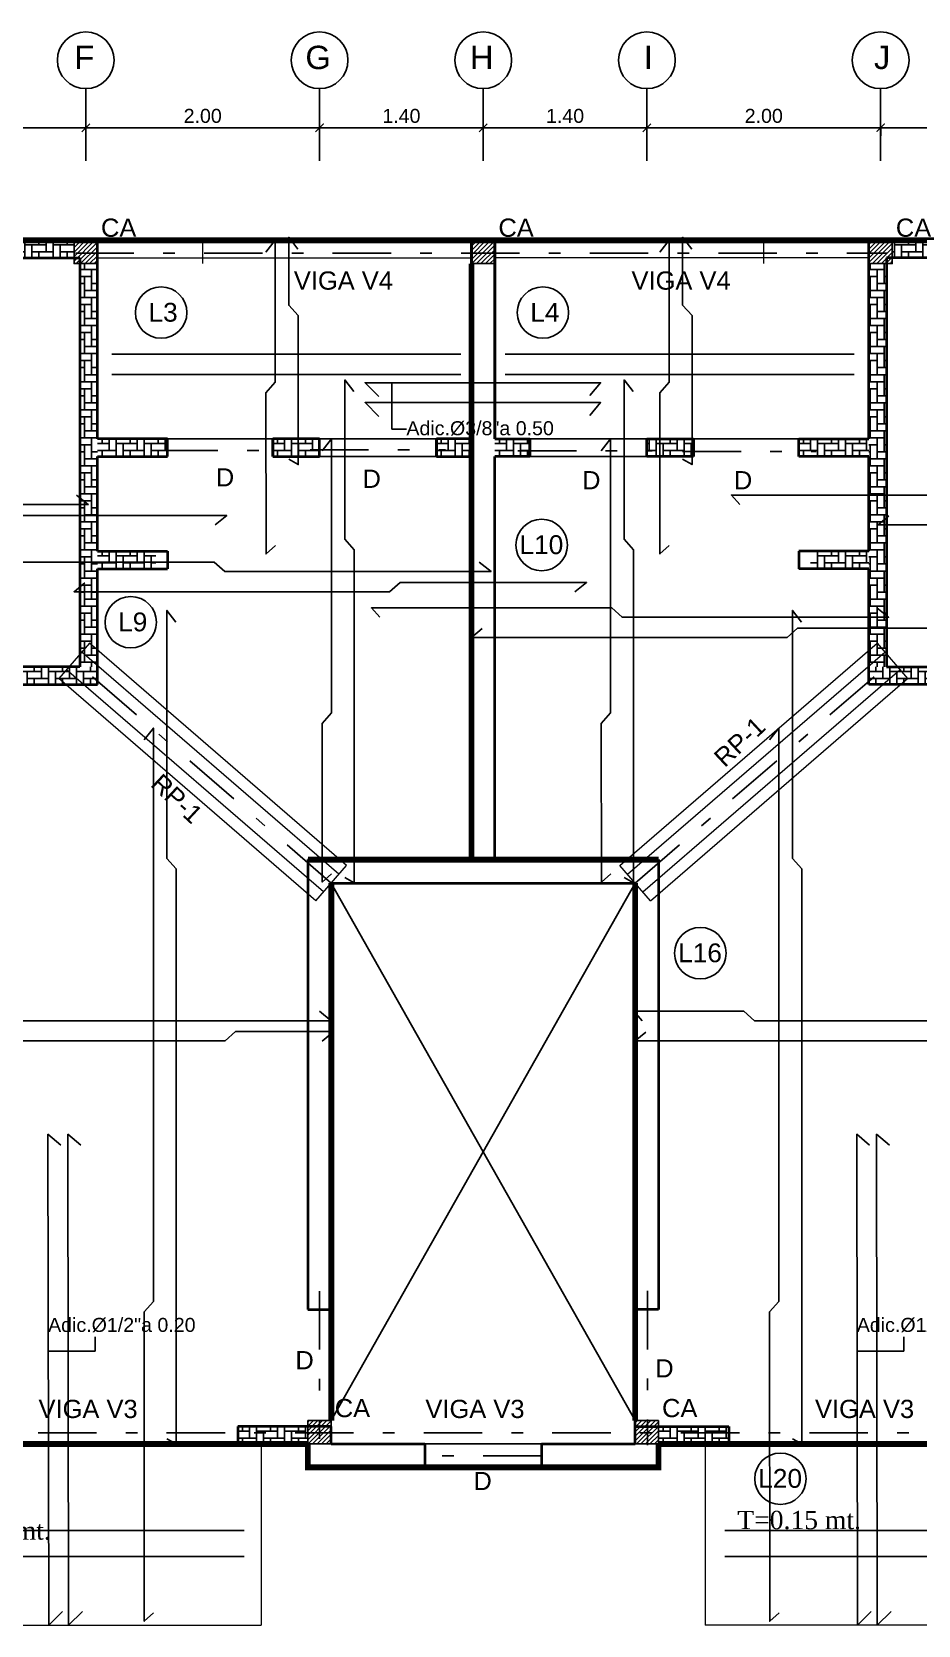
# Model space of a CAD drawing. Header units: feet. Extents: x 317 to 512, y -141 to 162.
# Drawn here: x 400.01 to 407.59, y -33.4 to -19.77 of the extents above; entities that cross this region are included whole.
import ezdxf
from ezdxf.enums import TextEntityAlignment as Align

# ---------------------------------------------------------------- set-up
doc = ezdxf.new("R2010")
doc.units = ezdxf.units.FT
doc.header["$MEASUREMENT"] = 0
doc.linetypes.add('DASHDOT', pattern=[1, 0.5, -0.25, 0, -0.25])
for name, color, linetype in [('00-LOSA', 51, 'Continuous'), ('ACERO', 4, 'Continuous'), ('AGUASNEGRAS', 4, 'Continuous'), ('columna', 9, 'Continuous'), ('DIM', 10, 'Continuous'), ('MUROS', 7, 'Continuous'), ('MUROSS', 4, 'Continuous'), ('PERT-VENT', 8, 'Continuous'), ('PISO', 8, 'Continuous'), ('relleno', 8, 'Continuous'), ('TEXTO', 2, 'Continuous'), ('TEXTOS', 3, 'Continuous'), ('TEXXT', 2, 'Continuous'), ('VENTANA', 8, 'Continuous'), ('VIGAS', 4, 'DASHDOT')]:
    doc.layers.add(name, color=color, linetype=linetype)
for name, color, linetype, lineweight in [('00-muro20', 1, 'Continuous', 5), ('MB', 8, 'Continuous', 20), ('P-SANR-FIXT', 2, 'Continuous', 9)]:
    doc.layers.add(name, color=color, linetype=linetype, lineweight=lineweight)
doc.styles.add('DAMIAN', font='arial.ttf', dxfattribs={"height": 0.12})
doc.styles.add('RS80', font='arial.ttf', dxfattribs={"height": 0.1})
doc.styles.get("Standard").update_dxf_attribs({"font": 'arial.ttf'})
doc.styles.add('TNR', font='times.ttf')
doc.dimstyles.new('KEILY', dxfattribs={"dimtxt": 0.12, "dimasz": 0.07, "dimexe": 0.07, "dimexo": 0.25, "dimgap": 0.04, "dimtad": 1, "dimzin": 1, "dimdsep": 46, "dimtxsty": 'Standard', "dimblk": 'ARCHTICK', "dimcen": 2.5, "dimclrd": 256, "dimclre": 256, "dimclrt": 7, "dimazin": 0, "dimtfac": 1, "dimtix": 1, "dimtmove": 2, "dimatfit": 1, "dimfxl": 0.35, "dimfxlon": 1, "dimtolj": 1, "dimtzin": 1, "dimarcsym": 0})
pattern_1 = [(90, (-11.71059, -53.33188), (-0.06, 0.06), [0.18, -0.06]), (180, (-11.71059, -53.27188), (-0.06, 0.06), [0.18, -0.06])]
pattern_2 = [(90, (-10.21059, -55.03188), (-0.06, 0.06), [0.18, -0.06]), (180, (-10.21059, -54.97188), (-0.06, 0.06), [0.18, -0.06])]
pattern_3 = [(90, (-8.71059, -55.03188), (-0.06, 0.06), [0.18, -0.06]), (180, (-8.71059, -54.97188), (-0.06, 0.06), [0.18, -0.06])]
pattern_4 = [(90, (-12.71059, -56.98188), (-0.06, 0.06), [0.18, -0.06]), (180, (-12.71059, -56.92188), (-0.06, 0.06), [0.18, -0.06])]
pattern_5 = [(90, (-10.21059, -55.99265), (-0.06, 0.06), [0.18, -0.06]), (180, (-10.21059, -55.93265), (-0.06, 0.06), [0.18, -0.06])]
pattern_6 = [(90, (-9.01059, -63.48188), (-0.06, 0.06), [0.18, -0.06]), (180, (-9.01059, -63.42188), (-0.06, 0.06), [0.18, -0.06])]
pattern_7 = [(180, (432.19907, -434.18275), (-0.06, -0.06), [0.18, -0.06]), (270, (432.13907, -434.18275), (-0.06, -0.06), [0.18, -0.06])]

# ---------------------------------------------------------------- blocks, each defined once
blk = doc.blocks.new('A$C012446DC')
at = {"layer": 'PISO'}
h = blk.add_hatch(dxfattribs=at)
h.set_pattern_fill('ANSI31', color=256, scale=0.008571, angle=180)
h.set_pattern_definition([(225, (206536.064322, 1154820.960068), (0.0192434059784, -0.0192434059784), [])])
h.paths.add_polyline_path([(0, 0), (0.2, 0), (0.2, 0.2), (0, 0.2)])
at = {"layer": 'columna'}
blk.add_lwpolyline([(0.2, 0.2), (0, 0.2), (0, 0), (0.2, 0)], close=True, dxfattribs=at)
blk = doc.blocks.new('_ArchTick')
at = {"color": 0, "linetype": 'ByBlock', "const_width": 0.15}
blk.add_lwpolyline([(-0.5, -0.5), (0.5, 0.5)], dxfattribs=at)
blk = doc.blocks.new('*D276')
at = {"layer": 'DEFPOINTS', "color": 0, "transparency": 16777216}
for p in [(398.97, -20.564), (400.47, -20.564), (400.47, -20.59)]:
    blk.add_point(p, dxfattribs=at)
at = {"layer": 'DIM', "lineweight": -2, "transparency": 16777216}
for p, q in [((398.97, -20.59), (398.97, -20.66)), ((398.97, -20.59), (400.47, -20.59)), ((400.47, -20.59), (400.47, -20.66))]:
    blk.add_line(p, q, dxfattribs=at)
at = {"layer": 'DIM', "lineweight": -2, "transparency": 16777216, "xscale": 0.07, "yscale": 0.07, "zscale": 0.07, "rotation": 180}
blk.add_blockref('_ArchTick', (398.97, -20.59), dxfattribs=at)
at = {"layer": 'DIM', "lineweight": -2, "transparency": 16777216, "xscale": 0.07, "yscale": 0.07, "zscale": 0.07}
blk.add_blockref('_ArchTick', (400.47, -20.59), dxfattribs=at)
at = {"layer": 'DIM', "color": 7, "transparency": 16777216, "insert": (399.72, -20.489), "char_height": 0.12, "attachment_point": 5}
blk.add_mtext('\\A1;1.50', dxfattribs=at)
blk = doc.blocks.new('*D277')
at = {"layer": 'DEFPOINTS', "color": 0, "transparency": 16777216}
for p in [(400.47, -20.564), (402.47, -20.59), (402.47, -20.59)]:
    blk.add_point(p, dxfattribs=at)
at = {"layer": 'DIM', "lineweight": -2, "transparency": 16777216}
for p, q in [((402.47, -20.59), (402.47, -20.52)), ((400.47, -20.59), (400.47, -20.66)), ((400.47, -20.59), (402.47, -20.59))]:
    blk.add_line(p, q, dxfattribs=at)
at = {"layer": 'DIM', "lineweight": -2, "transparency": 16777216, "xscale": 0.07, "yscale": 0.07, "zscale": 0.07, "rotation": 180}
blk.add_blockref('_ArchTick', (400.47, -20.59), dxfattribs=at)
at = {"layer": 'DIM', "lineweight": -2, "transparency": 16777216, "xscale": 0.07, "yscale": 0.07, "zscale": 0.07}
blk.add_blockref('_ArchTick', (402.47, -20.59), dxfattribs=at)
at = {"layer": 'DIM', "color": 7, "transparency": 16777216, "insert": (401.47, -20.489), "char_height": 0.12, "attachment_point": 5}
blk.add_mtext('\\A1;2.00', dxfattribs=at)
blk = doc.blocks.new('*D278')
at = {"layer": 'DEFPOINTS', "color": 0, "transparency": 16777216}
for p in [(402.47, -20.59), (403.87, -20.59), (403.87, -20.59)]:
    blk.add_point(p, dxfattribs=at)
at = {"layer": 'DIM', "lineweight": -2, "transparency": 16777216}
for p, q in [((402.47, -20.59), (402.47, -20.52)), ((403.87, -20.59), (403.87, -20.52)), ((402.47, -20.59), (403.87, -20.59))]:
    blk.add_line(p, q, dxfattribs=at)
at = {"layer": 'DIM', "lineweight": -2, "transparency": 16777216, "xscale": 0.07, "yscale": 0.07, "zscale": 0.07, "rotation": 180}
blk.add_blockref('_ArchTick', (402.47, -20.59), dxfattribs=at)
at = {"layer": 'DIM', "lineweight": -2, "transparency": 16777216, "xscale": 0.07, "yscale": 0.07, "zscale": 0.07}
blk.add_blockref('_ArchTick', (403.87, -20.59), dxfattribs=at)
at = {"layer": 'DIM', "color": 7, "transparency": 16777216, "insert": (403.17, -20.489), "char_height": 0.12, "attachment_point": 5}
blk.add_mtext('\\A1;1.40', dxfattribs=at)
blk = doc.blocks.new('*D279')
at = {"layer": 'DEFPOINTS', "color": 0, "transparency": 16777216}
for p in [(403.87, -20.59), (405.27, -20.59), (405.27, -20.59)]:
    blk.add_point(p, dxfattribs=at)
at = {"layer": 'DIM', "lineweight": -2, "transparency": 16777216}
for p, q in [((403.87, -20.59), (403.87, -20.52)), ((405.27, -20.59), (405.27, -20.52)), ((403.87, -20.59), (405.27, -20.59))]:
    blk.add_line(p, q, dxfattribs=at)
at = {"layer": 'DIM', "lineweight": -2, "transparency": 16777216, "xscale": 0.07, "yscale": 0.07, "zscale": 0.07, "rotation": 180}
blk.add_blockref('_ArchTick', (403.87, -20.59), dxfattribs=at)
at = {"layer": 'DIM', "lineweight": -2, "transparency": 16777216, "xscale": 0.07, "yscale": 0.07, "zscale": 0.07}
blk.add_blockref('_ArchTick', (405.27, -20.59), dxfattribs=at)
at = {"layer": 'DIM', "color": 7, "transparency": 16777216, "insert": (404.57, -20.489), "char_height": 0.12, "attachment_point": 5}
blk.add_mtext('\\A1;1.40', dxfattribs=at)
blk = doc.blocks.new('*D280')
at = {"layer": 'DEFPOINTS', "color": 0, "transparency": 16777216}
for p in [(407.27, -20.564), (405.27, -20.59), (407.27, -20.59)]:
    blk.add_point(p, dxfattribs=at)
at = {"layer": 'DIM', "lineweight": -2, "transparency": 16777216}
for p, q in [((405.27, -20.59), (405.27, -20.52)), ((405.27, -20.59), (407.27, -20.59)), ((407.27, -20.59), (407.27, -20.66))]:
    blk.add_line(p, q, dxfattribs=at)
at = {"layer": 'DIM', "lineweight": -2, "transparency": 16777216, "xscale": 0.07, "yscale": 0.07, "zscale": 0.07, "rotation": 180}
blk.add_blockref('_ArchTick', (405.27, -20.59), dxfattribs=at)
at = {"layer": 'DIM', "lineweight": -2, "transparency": 16777216, "xscale": 0.07, "yscale": 0.07, "zscale": 0.07}
blk.add_blockref('_ArchTick', (407.27, -20.59), dxfattribs=at)
at = {"layer": 'DIM', "color": 7, "transparency": 16777216, "insert": (406.27, -20.489), "char_height": 0.12, "attachment_point": 5}
blk.add_mtext('\\A1;2.00', dxfattribs=at)
blk = doc.blocks.new('*D281')
at = {"layer": 'DEFPOINTS', "color": 0, "transparency": 16777216}
for p in [(407.27, -20.564), (408.77, -20.59), (408.77, -20.59)]:
    blk.add_point(p, dxfattribs=at)
at = {"layer": 'DIM', "lineweight": -2, "transparency": 16777216}
for p, q in [((408.77, -20.59), (408.77, -20.52)), ((407.27, -20.59), (407.27, -20.66)), ((407.27, -20.59), (408.77, -20.59))]:
    blk.add_line(p, q, dxfattribs=at)
at = {"layer": 'DIM', "lineweight": -2, "transparency": 16777216, "xscale": 0.07, "yscale": 0.07, "zscale": 0.07, "rotation": 180}
blk.add_blockref('_ArchTick', (407.27, -20.59), dxfattribs=at)
at = {"layer": 'DIM', "lineweight": -2, "transparency": 16777216, "xscale": 0.07, "yscale": 0.07, "zscale": 0.07}
blk.add_blockref('_ArchTick', (408.77, -20.59), dxfattribs=at)
at = {"layer": 'DIM', "color": 7, "transparency": 16777216, "insert": (408.02, -20.489), "char_height": 0.12, "attachment_point": 5}
blk.add_mtext('\\A1;1.50', dxfattribs=at)

msp = doc.modelspace()

# ---------------------------------------------------------------- hatches: boundary and pattern name
at = {"layer": 'relleno'}
h = msp.add_hatch(dxfattribs=at)
h.set_pattern_fill('AR-HBONE', color=256, scale=0.015, angle=45, style=0)
h.set_pattern_definition(pattern_1)
h.paths.add_polyline_path([(400.36968, -21.55249), (399.06968, -21.55249), (399.06968, -21.70249), (400.36968, -21.70249)])
h = msp.add_hatch(dxfattribs=at)
h.set_pattern_fill('AR-HBONE', color=256, scale=0.015, angle=45, style=0)
h.set_pattern_definition(pattern_1)
h.paths.add_polyline_path([(407.36968, -21.55249), (408.66968, -21.55249), (408.66968, -21.70249), (407.36968, -21.70249)])
h = msp.add_hatch(dxfattribs=at)
h.set_pattern_fill('AR-HBONE', color=256, scale=0.015, angle=135, style=0)
h.set_pattern_definition(pattern_7)
h.paths.add_polyline_path([(400.41968, -21.75182), (400.41968, -25.20213), (400.56968, -25.20213), (400.56968, -21.75182)])
h = msp.add_hatch(dxfattribs=at)
h.set_pattern_fill('AR-HBONE', color=256, scale=0.015, angle=135, style=0)
h.set_pattern_definition(pattern_7)
h.paths.add_polyline_path([(407.31968, -21.75182), (407.31968, -25.20213), (407.16968, -25.20213), (407.16968, -21.75182)])
h = msp.add_hatch(dxfattribs=at)
h.set_pattern_fill('AR-HBONE', color=256, scale=0.015, angle=45, style=0)
h.set_pattern_definition(pattern_2)
h.paths.add_polyline_path([(401.16968, -23.25249), (400.56968, -23.25249), (400.56968, -23.40249), (401.16968, -23.40249)])
h = msp.add_hatch(dxfattribs=at)
h.set_pattern_fill('AR-HBONE', color=256, scale=0.015, angle=45, style=0)
h.set_pattern_definition(pattern_3)
h.paths.add_polyline_path([(402.46968, -23.25249), (402.06968, -23.25249), (402.06968, -23.40249), (402.46968, -23.40249)])
h = msp.add_hatch(dxfattribs=at)
h.set_pattern_fill('AR-HBONE', color=256, scale=0.015, angle=45, style=0)
h.set_pattern_definition([(90, (-7.31059, -55.03188), (-0.06, 0.06), [0.18, -0.06]), (180, (-7.31059, -54.97188), (-0.06, 0.06), [0.18, -0.06])])
h.paths.add_polyline_path([(403.7693, -23.25249), (403.46968, -23.25249), (403.46968, -23.40249), (403.7693, -23.40249)])
h = msp.add_hatch(dxfattribs=at)
h.set_pattern_fill('AR-HBONE', color=256, scale=0.015, angle=45, style=0)
h.set_pattern_definition([(90, (-6.81059, -55.03188), (-0.06, 0.06), [0.18, -0.06]), (180, (-6.81059, -54.97188), (-0.06, 0.06), [0.18, -0.06])])
h.paths.add_polyline_path([(404.2693, -23.25249), (403.96968, -23.25249), (403.96968, -23.40249), (404.2693, -23.40249)])
h = msp.add_hatch(dxfattribs=at)
h.set_pattern_fill('AR-HBONE', color=256, scale=0.015, angle=45, style=0)
h.set_pattern_definition(pattern_3)
h.paths.add_polyline_path([(405.26968, -23.25249), (405.66968, -23.25249), (405.66968, -23.40249), (405.26968, -23.40249)])
h = msp.add_hatch(dxfattribs=at)
h.set_pattern_fill('AR-HBONE', color=256, scale=0.015, angle=45, style=0)
h.set_pattern_definition(pattern_2)
h.paths.add_polyline_path([(406.56968, -23.25249), (407.16968, -23.25249), (407.16968, -23.40249), (406.56968, -23.40249)])
h = msp.add_hatch(dxfattribs=at)
h.set_pattern_fill('AR-HBONE', color=256, scale=0.015, angle=45, style=0)
h.set_pattern_definition(pattern_5)
h.paths.add_polyline_path([(401.06916, -24.21326), (400.56968, -24.21326), (400.56968, -24.36326), (401.06916, -24.36326)])
h = msp.add_hatch(dxfattribs=at)
h.set_pattern_fill('AR-HBONE', color=256, scale=0.015, angle=45, style=0)
h.set_pattern_definition(pattern_5)
h.paths.add_polyline_path([(406.67019, -24.21326), (407.16968, -24.21326), (407.16968, -24.36326), (406.67019, -24.36326)])
h = msp.add_hatch(dxfattribs=at)
h.set_pattern_fill('AR-HBONE', color=256, scale=0.015, angle=45, style=0)
h.set_pattern_definition(pattern_4)
h.paths.add_polyline_path([(400.56968, -25.20249), (398.06968, -25.20249), (398.06968, -25.35249), (400.56968, -25.35249)])
h = msp.add_hatch(dxfattribs=at)
h.set_pattern_fill('AR-HBONE', color=256, scale=0.015, angle=45, style=0)
h.set_pattern_definition(pattern_4)
h.paths.add_polyline_path([(407.16968, -25.20249), (409.66968, -25.20249), (409.66968, -25.35249), (407.16968, -25.35249)])
h = msp.add_hatch(dxfattribs=at)
h.set_pattern_fill('AR-HBONE', color=256, scale=0.015, angle=45, style=0)
h.set_pattern_definition(pattern_6)
h.paths.add_polyline_path([(402.36968, -31.70249), (401.76968, -31.70249), (401.76968, -31.85249), (402.36968, -31.85249)])
h = msp.add_hatch(dxfattribs=at)
h.set_pattern_fill('AR-HBONE', color=256, scale=0.015, angle=45, style=0)
h.set_pattern_definition(pattern_6)
h.paths.add_polyline_path([(405.36968, -31.70249), (405.96968, -31.70249), (405.96968, -31.85249), (405.36968, -31.85249)])

# ---------------------------------------------------------------- linework, layer by layer
at = {"layer": '00-LOSA', "const_width": 0.05}
for points in [[(405.36968, -31.85249), (408.66968, -31.85249), (408.66968, -32.05249), (410.66968, -32.05249), (410.66968, -31.85249), (414.76968, -31.85249), (414.76968, -21.55249), (392.96968, -21.55249), (392.96968, -31.85249), (397.06968, -31.85249), (397.06968, -32.05249), (398.86968, -32.05249), (399.06968, -32.05249), (399.06968, -31.85249), (399.26968, -31.85249), (402.36968, -31.85249)], [(402.36968, -31.85249), (402.36968, -32.05249), (405.36968, -32.05249), (405.36968, -31.85249)]]:
    msp.add_lwpolyline(points, dxfattribs=at)
at = {"layer": '00-muro20', "const_width": 0.05}
for points in [[(403.76968, -21.75249), (403.76968, -26.85249)], [(402.36968, -26.85249), (405.36968, -26.85249)], [(402.56968, -27.05249), (402.56968, -31.65249)], [(405.16968, -27.05249), (405.16968, -31.65249)], [(402.36968, -32.05249), (405.36968, -32.05249)]]:
    msp.add_lwpolyline(points, dxfattribs=at)
at = {"layer": 'ACERO'}
for p, q in [((400.69197, -22.52584), (403.67758, -22.52584)), ((404.05806, -22.52584), (407.04366, -22.52584)), ((400.69197, -22.70158), (403.67758, -22.70158)), ((404.05806, -22.70158), (407.04366, -22.70158)), ((398.96928, -32.5928), (401.82528, -32.5928)), ((405.93605, -32.5928), (408.79205, -32.5928)), ((398.96928, -32.81631), (401.82528, -32.81631)), ((405.93605, -32.81631), (408.79205, -32.81631))]:
    msp.add_line(p, q, dxfattribs=at)
for points in [[(402.28378, -21.62744), (402.20634, -21.52659), (402.20634, -22.10813), (402.28666, -22.19731), (402.28666, -23.47143), (402.20564, -23.42608)], [(405.65317, -21.62744), (405.57573, -21.52659), (405.57573, -22.10813), (405.65604, -22.19731), (405.65604, -23.47143), (405.57503, -23.42608)], [(402.01046, -21.65333), (402.09094, -21.55249), (402.09094, -22.7677), (402.01063, -22.85688), (402.01217, -24.23695), (402.09248, -24.16561)], [(405.37985, -21.65333), (405.46033, -21.55249), (405.46033, -22.7677), (405.38002, -22.85688), (405.38155, -24.23695), (405.46187, -24.16561)], [(402.76425, -22.84778), (402.68681, -22.74693), (402.68681, -24.11141), (402.76712, -24.20059), (402.76712, -27.04983), (402.6861, -27.00448)], [(405.15238, -22.84778), (405.07494, -22.74693), (405.07494, -24.11141), (405.15526, -24.20059), (405.15526, -27.04983), (405.07424, -27.00448)], [(402.97623, -22.8905), (402.85891, -22.77137), (404.87426, -22.77137), (404.78247, -22.88122)], [(402.97623, -23.06057), (402.85891, -22.94144), (404.87426, -22.94144), (404.78247, -23.0513)], [(402.49092, -23.35333), (402.57141, -23.25249), (402.57141, -25.5975), (402.49109, -25.68668), (402.49263, -27.04476), (402.57294, -26.97341)], [(404.87906, -23.35333), (404.95954, -23.25249), (404.95954, -25.5975), (404.87923, -25.68668), (404.88077, -27.04476), (404.96108, -26.97341)], [(400.38963, -23.73351), (400.49048, -23.81399), (398.00091, -23.81399), (397.91173, -23.73368), (395.7138, -23.73368), (395.78514, -23.81399)], [(410.66883, -23.73351), (410.76968, -23.81399), (408.28011, -23.81399), (408.19093, -23.73368), (405.993, -23.73368), (406.06434, -23.81399)], [(401.57557, -23.98769), (401.67632, -23.90709), (399.6106, -23.90709), (399.52151, -23.98751), (396.96968, -23.98751), (397.06079, -23.91061)], [(411.85477, -23.98769), (411.95553, -23.90709), (409.8898, -23.90709), (409.80071, -23.98751), (407.24888, -23.98751), (407.33999, -23.91061)], [(403.83627, -24.30601), (403.93711, -24.38649), (401.65818, -24.38649), (401.569, -24.30618), (399.51268, -24.30618), (399.58402, -24.38649)], [(404.65316, -24.56019), (404.75391, -24.47959), (403.1584, -24.47959), (403.06931, -24.56001), (400.36968, -24.56001), (400.46079, -24.48311)], [(401.24112, -24.82086), (401.16368, -24.72002), (401.16368, -26.84201), (401.244, -26.93119), (401.244, -31.85249), (401.16298, -31.80714)], [(407.23627, -24.69838), (407.33711, -24.77886), (405.05818, -24.77886), (404.969, -24.69854), (402.91268, -24.69854), (402.98402, -24.77886)], [(406.59277, -24.82086), (406.51533, -24.72002), (406.51533, -26.84201), (406.59564, -26.93119), (406.59564, -31.85249), (406.51462, -31.80714)], [(408.05316, -24.95255), (408.15391, -24.87196), (406.5584, -24.87196), (406.46931, -24.95237), (403.76968, -24.95237), (403.86079, -24.87547)], [(400.9678, -25.82724), (401.04828, -25.72639), (401.04828, -30.63309), (400.96797, -30.72227), (400.96951, -33.36874), (401.04982, -33.29739)], [(406.31944, -25.82724), (406.39993, -25.72639), (406.39993, -30.63309), (406.31961, -30.72227), (406.32115, -33.36874), (406.40146, -33.29739)], [(402.46883, -28.15017), (402.56968, -28.23066), (399.87377, -28.23066), (399.78459, -28.15034), (398.26517, -28.15034), (398.33651, -28.23065)], [(408.78497, -28.15017), (408.88581, -28.23066), (406.1899, -28.23066), (406.10072, -28.15034), (405.15803, -28.15034), (405.22937, -28.23065)], [(402.4909, -28.40435), (402.59165, -28.32375), (401.74993, -28.32375), (401.66084, -28.40417), (398.85355, -28.40417), (398.94466, -28.32727)], [(409.31596, -28.40435), (409.41671, -28.32375), (407.97972, -28.32375), (407.89063, -28.40417), (405.16968, -28.40417), (405.26079, -28.32727)], [(400.27169, -33.28516), (400.15256, -33.40249), (400.14626, -29.20249), (400.25611, -29.29428)], [(400.44176, -33.28516), (400.32263, -33.40249), (400.31633, -29.20249), (400.42619, -29.29428)], [(407.1901, -33.28516), (407.07097, -33.40249), (407.06467, -29.20249), (407.17453, -29.29428)], [(407.36018, -33.28516), (407.24105, -33.40249), (407.23475, -29.20249), (407.3446, -29.29428)]]:
    msp.add_lwpolyline(points, dxfattribs=at)
at = {"layer": 'AGUASNEGRAS', "extrusion": (2.36783e-12, 8.94772e-16, -1)}
msp.add_line((405.96968, -31.70249), (405.96968, -31.85249), dxfattribs=at)
at = {"layer": 'MB', "extrusion": (-2.36783e-12, 8.94772e-16, -1)}
for p, q in [((403.76968, -21.55249), (400.56968, -21.55249)), ((401.46968, -21.75249), (401.46968, -21.55249)), ((403.76968, -21.55249), (401.46968, -21.55249)), ((400.56968, -21.70249), (403.76968, -21.70249))]:
    msp.add_line(p, q, dxfattribs=at)
at = {"layer": 'MB', "extrusion": (-2.36659e-12, 8.94772e-16, -1)}
msp.add_line((403.96968, -21.55249), (406.26968, -21.55249), dxfattribs=at)
at = {"layer": 'MB', "extrusion": (2.36783e-12, 8.94772e-16, -1)}
for p, q in [((403.96968, -21.55249), (407.16968, -21.55249)), ((407.16968, -21.70249), (403.96968, -21.70249))]:
    msp.add_line(p, q, dxfattribs=at)
at = {"layer": 'MB'}
msp.add_line((406.26968, -21.75249), (406.26968, -21.55249), dxfattribs=at)
at = {"layer": 'MUROS', "lineweight": 35, "extrusion": (-2.36783e-12, 8.94772e-16, -1)}
for p, q in [((400.56968, -21.55249), (399.06968, -21.55249)), ((400.56968, -23.25249), (400.56968, -21.55249)), ((403.76968, -21.55249), (403.76968, -23.25249)), ((403.76968, -23.25249), (403.76968, -21.55249)), ((403.96968, -23.25249), (403.96968, -21.55249)), ((399.06968, -21.70249), (400.41968, -21.70249)), ((400.41968, -21.70249), (400.41968, -25.20249)), ((401.16968, -23.25249), (400.56968, -23.25249)), ((401.16968, -23.40249), (401.16968, -23.25249)), ((402.06968, -23.40249), (402.06968, -23.25249)), ((402.46968, -23.25249), (402.06968, -23.25249)), ((402.06968, -23.25249), (402.06968, -23.40249)), ((402.46968, -23.40249), (402.46968, -23.25249)), ((402.46968, -23.40249), (402.46968, -23.25249)), ((403.76968, -23.25249), (403.46968, -23.25249)), ((403.46968, -23.25249), (403.46968, -23.40249)), ((403.46968, -23.40249), (403.46968, -23.25249)), ((403.46968, -23.40249), (403.46968, -23.25249)), ((400.56968, -24.21326), (400.56968, -23.40249)), ((400.56968, -23.40249), (401.16968, -23.40249)), ((402.06968, -23.40249), (402.46968, -23.40249)), ((403.46968, -23.40249), (403.76968, -23.40249)), ((403.76968, -26.85249), (403.76968, -23.40249)), ((403.96968, -26.85249), (403.96968, -23.40249)), ((400.56968, -24.21326), (401.16968, -24.21326)), ((400.56968, -25.35249), (400.56968, -24.36326)), ((400.56968, -24.36326), (401.16968, -24.36326)), ((400.41968, -25.20249), (398.06968, -25.20249)), ((398.06968, -25.35249), (400.56968, -25.35249)), ((402.36968, -26.85249), (402.36968, -30.70249)), ((402.36968, -26.85249), (403.76968, -26.85249)), ((403.96968, -26.85249), (405.36968, -26.85249)), ((405.36968, -26.85249), (405.36968, -30.70249)), ((402.56968, -30.70249), (402.56968, -27.05249)), ((402.56968, -27.05249), (405.16968, -27.05249)), ((405.16968, -30.70249), (405.16968, -27.05249)), ((402.36968, -30.70249), (402.56968, -30.70249)), ((401.76968, -31.70249), (401.76968, -31.85249)), ((401.76968, -31.70249), (401.76968, -31.85249)), ((402.56968, -31.70249), (401.76968, -31.70249)), ((402.56968, -31.85249), (402.56968, -31.70249)), ((405.16968, -31.85249), (405.16968, -31.65249)), ((401.76968, -31.85249), (402.36968, -31.85249)), ((402.36968, -32.05249), (402.36968, -31.85249)), ((403.36968, -31.85249), (403.36968, -32.05249)), ((404.36968, -31.85249), (404.36968, -32.05249)), ((405.36968, -32.05249), (405.36968, -31.85249))]:
    msp.add_line(p, q, dxfattribs=at)
at = {"layer": 'MUROS', "lineweight": 35}
for p, q in [((403.76968, -21.55249), (403.96968, -21.55249)), ((401.16968, -24.21326), (401.16968, -24.36326)), ((406.56968, -24.21326), (406.56968, -24.36326)), ((405.36968, -30.70249), (405.16968, -30.70249)), ((402.56968, -31.85249), (403.36968, -31.85249)), ((404.36968, -31.85249), (405.16968, -31.85249)), ((402.36968, -32.05249), (403.36968, -32.05249)), ((405.36968, -32.05249), (404.36968, -32.05249))]:
    msp.add_line(p, q, dxfattribs=at)
at = {"layer": 'MUROS', "lineweight": 35, "extrusion": (2.36783e-12, 8.94772e-16, -1)}
for p, q in [((403.96968, -21.55249), (403.96968, -23.25249)), ((403.96968, -23.25249), (403.96968, -21.55249)), ((407.16968, -21.55249), (408.66968, -21.55249)), ((407.16968, -23.25249), (407.16968, -21.55249)), ((408.66968, -21.70249), (407.31968, -21.70249)), ((407.31968, -21.70249), (407.31968, -25.20249)), ((403.96968, -23.25249), (404.26968, -23.25249)), ((404.26968, -23.25249), (404.26968, -23.40249)), ((404.26968, -23.40249), (404.26968, -23.25249)), ((404.26968, -23.40249), (404.26968, -23.25249)), ((405.26968, -23.25249), (405.66968, -23.25249)), ((405.26968, -23.40249), (405.26968, -23.25249)), ((405.26968, -23.40249), (405.26968, -23.25249)), ((405.66968, -23.40249), (405.66968, -23.25249)), ((405.66968, -23.25249), (405.66968, -23.40249)), ((406.56968, -23.40249), (406.56968, -23.25249)), ((406.56968, -23.25249), (407.16968, -23.25249)), ((404.26968, -23.40249), (403.96968, -23.40249)), ((405.66968, -23.40249), (405.26968, -23.40249)), ((407.16968, -23.40249), (406.56968, -23.40249)), ((407.16968, -24.21326), (407.16968, -23.40249)), ((407.16968, -24.21326), (406.56968, -24.21326)), ((407.16968, -24.36326), (406.56968, -24.36326)), ((407.16968, -25.35249), (407.16968, -24.36326)), ((407.31968, -25.20249), (409.66968, -25.20249)), ((409.66968, -25.35249), (407.16968, -25.35249)), ((405.16968, -31.70249), (405.96968, -31.70249)), ((405.96968, -31.70249), (405.96968, -31.85249)), ((405.96968, -31.85249), (405.36968, -31.85249))]:
    msp.add_line(p, q, dxfattribs=at)
at = {"layer": 'MUROSS', "extrusion": (-2.36783e-12, 8.94772e-16, -1)}
msp.add_line((403.96968, -21.7496), (403.96968, -21.55249), dxfattribs=at)
at = {"layer": 'P-SANR-FIXT'}
for p, q in [((400.5004, -25.00112), (400.23895, -25.30385)), ((402.63504, -26.9768), (400.43504, -25.0768)), ((402.7004, -26.90112), (400.5004, -25.00112)), ((405.03895, -26.90112), (407.23895, -25.00112)), ((405.10431, -26.9768), (407.30431, -25.0768)), ((407.23895, -25.00112), (407.5004, -25.30385)), ((402.43895, -27.20385), (400.23895, -25.30385)), ((402.50431, -27.12817), (400.30431, -25.22817)), ((405.23504, -27.12817), (407.43504, -25.22817)), ((405.3004, -27.20385), (407.5004, -25.30385)), ((402.43895, -27.20385), (402.7004, -26.90112)), ((405.3004, -27.20385), (405.03895, -26.90112)), ((401.96968, -31.85249), (401.96968, -33.40249)), ((401.96968, -31.85249), (401.96968, -33.40249)), ((405.76968, -31.85249), (405.76968, -33.40249)), ((405.76968, -31.85249), (405.76968, -33.40249)), ((398.86968, -33.40249), (401.96968, -33.40249)), ((398.86968, -33.40249), (401.96968, -33.40249)), ((408.86968, -33.40249), (405.76968, -33.40249)), ((408.86968, -33.40249), (405.76968, -33.40249))]:
    msp.add_line(p, q, dxfattribs=at)
at = {"layer": 'PERT-VENT', "extrusion": (-2.36783e-12, 8.94772e-16, -1)}
for p, q in [((403.46968, -23.25249), (402.46968, -23.25249)), ((402.46968, -23.40249), (403.46968, -23.40249)), ((404.36968, -31.85249), (403.36968, -31.85249)), ((403.36968, -32.05249), (404.36968, -32.05249))]:
    msp.add_line(p, q, dxfattribs=at)
at = {"layer": 'PERT-VENT', "extrusion": (2.36783e-12, 8.94772e-16, -1)}
for p, q in [((404.26968, -23.25249), (405.26968, -23.25249)), ((405.26968, -23.40249), (404.26968, -23.40249))]:
    msp.add_line(p, q, dxfattribs=at)
at = {"layer": 'PISO'}
for p, q in [((400.56968, -21.55249), (401.46968, -21.55249)), ((406.26968, -21.55249), (407.16968, -21.55249)), ((401.16968, -23.25249), (402.06968, -23.25249)), ((401.16968, -23.25249), (402.06968, -23.25249)), ((405.66968, -23.25249), (406.56968, -23.25249)), ((406.56968, -23.25249), (405.66968, -23.25249)), ((402.56968, -31.65249), (405.16968, -27.05249)), ((402.56968, -27.05249), (405.16968, -31.65249)), ((402.56968, -30.65249), (402.56968, -31.65249)), ((405.16968, -30.65249), (405.16968, -31.65249)), ((402.56968, -30.70249), (402.56968, -31.70249)), ((405.16968, -30.70249), (405.16968, -31.65249))]:
    msp.add_line(p, q, dxfattribs=at)
at = {"layer": 'TEXTO'}
for p, q in [((403.08873, -23.16763), (403.08873, -22.76643)), ((403.08873, -23.16763), (403.21325, -23.16763)), ((400.54871, -31.05911), (400.54871, -30.93459)), ((407.46712, -31.05911), (407.46712, -30.93459)), ((400.54871, -31.05911), (400.14751, -31.05911)), ((407.46712, -31.05911), (407.06593, -31.05911))]:
    msp.add_line(p, q, dxfattribs=at)
for centre in [(401.11442, -22.17135), (404.38063, -22.17135), (404.36975, -24.16023), (400.85467, -24.82099), (405.72709, -27.65265), (406.41242, -32.14978)]:
    msp.add_circle(centre, 0.21997, dxfattribs=at)
at = {"layer": 'VENTANA'}
for p, q in [((400.46968, -20.25517), (400.46968, -20.8731)), ((402.46968, -20.25517), (402.46968, -20.8731)), ((403.86968, -20.25517), (403.86968, -20.8731)), ((405.26968, -20.25517), (405.26968, -20.8731)), ((407.26968, -20.25517), (407.26968, -20.8731))]:
    msp.add_line(p, q, dxfattribs=at)
for centre in [(400.46968, -20.01228), (402.46968, -20.01228), (403.86968, -20.01228), (405.26968, -20.01228), (407.26968, -20.01228)]:
    msp.add_circle(centre, 0.24289, dxfattribs=at)
at = {"layer": 'VIGAS'}
for p, q in [((400.38154, -21.66205), (407.32595, -21.66205)), ((401.10046, -23.35172), (402.15174, -23.35172)), ((402.38973, -23.34571), (403.54757, -23.34571)), ((404.16667, -23.35327), (405.31411, -23.35327)), ((405.57545, -23.35897), (406.71718, -23.35897)), ((402.56968, -27.05249), (400.36968, -25.15249)), ((405.16968, -27.05249), (407.36968, -25.15249)), ((402.46864, -30.5446), (402.46864, -31.80822)), ((405.2739, -30.54316), (405.2739, -31.86344)), ((398.96097, -31.75566), (408.82543, -31.75566)), ((404.36968, -31.95249), (403.36968, -31.95249))]:
    msp.add_line(p, q, dxfattribs=at)

# ---------------------------------------------------------------- block references
for p in [(400.36967, -21.75249), (403.76967, -21.75249), (407.16967, -21.75249), (402.36967, -31.85249), (405.16967, -31.85249)]:
    msp.add_blockref('A$C012446DC', p)

# ---------------------------------------------------------------- texts
at = {"layer": 'TEXTO', "style": 'RS80'}
for s, p in [('Adic.%%C3/8"a 0.50', (403.21264, -23.22073)), ('Adic.%%C1/2"a 0.20', (400.14727, -30.89339)), ('Adic.%%C1/2"a 0.20', (407.06568, -30.89339))]:
    msp.add_text(s, height=0.12, dxfattribs=at).set_placement(p)
at = {"layer": 'TEXTO', "color": 7, "style": 'TNR'}
for p in [(406.04352, -32.58095), (399.1124, -32.67103)]:
    msp.add_text('T=0.15 mt.', height=0.156351, dxfattribs=at).set_placement(p)
at = {"layer": 'TEXTOS', "linetype": 'Continuous', "ltscale": 0.9}
for s, height, p in [('CA', 0.156, (400.59969, -21.52296)), ('CA', 0.156, (403.99969, -21.52296)), ('CA', 0.156, (407.39969, -21.52296)), ('VIGA V4', 0.156, (402.24994, -21.9753)), ('VIGA V4', 0.156, (405.13859, -21.9753)), ('L3', 0.161, (401.00589, -22.24898)), ('L4', 0.161, (404.27211, -22.24898)), ('D', 0.156, (401.58219, -23.65892)), ('D', 0.156, (402.83707, -23.67134)), ('D', 0.156, (404.71581, -23.68375)), ('D', 0.156, (406.01418, -23.68375)), ('L10', 0.161, (404.17964, -24.23786)), ('L9', 0.161, (400.74614, -24.89862)), ('L16', 0.161, (405.53698, -27.73029)), ('D', 0.156, (402.26304, -31.21345)), ('D', 0.156, (405.34134, -31.28307)), ('VIGA V3', 0.156, (400.06563, -31.63035)), ('CA', 0.156, (402.59969, -31.62296)), ('VIGA V3', 0.156, (403.37533, -31.63035)), ('CA', 0.156, (405.39969, -31.62296)), ('VIGA V3', 0.156, (406.70851, -31.63035)), ('D', 0.156, (403.78601, -32.2472)), ('L20', 0.161, (406.22231, -32.22742))]:
    msp.add_text(s, height=height, dxfattribs=at).set_placement(p)
for rotation, p in [(43.012459, (405.93488, -26.07042)), (316.987541, (401.01469, -26.21827))]:
    msp.add_text('RP-1', height=0.156, rotation=rotation, dxfattribs=at).set_placement(p)
at = {"layer": 'TEXXT', "style": 'DAMIAN'}
for s, p in [('F', (400.45705, -20.08791)), ('G', (402.45705, -20.08791)), ('H', (403.85705, -20.08791)), ('I', (405.28231, -20.08791)), ('J', (407.28231, -20.08791))]:
    msp.add_text(s, height=0.19968, dxfattribs=at).set_placement(p, align=Align.CENTER)

# ---------------------------------------------------------------- dimensions: what is measured, and where the dimension line sits
at = {"layer": 'DIM'}
for base, p1, p2, picture, middle in [((400.46968, -20.59045), (398.96968, -20.56414), (400.46968, -20.56414), '*D276', (399.71968, -20.48918)), ((402.46968, -20.59045), (400.46968, -20.56414), (402.46968, -20.59045), '*D277', (401.46968, -20.48918)), ((403.86968, -20.59045), (402.46968, -20.59045), (403.86968, -20.59045), '*D278', (403.16968, -20.48918)), ((405.26968, -20.59045), (403.86968, -20.59045), (405.26968, -20.59045), '*D279', (404.56968, -20.48918)), ((407.26968, -20.59045), (405.26968, -20.59045), (407.26968, -20.56414), '*D280', (406.26968, -20.48918)), ((408.76968, -20.59045), (407.26968, -20.56414), (408.76968, -20.59045), '*D281', (408.01968, -20.48918))]:
    dim = msp.add_linear_dim(base=base, p1=p1, p2=p2, dimstyle='KEILY', override={"dimfxl": 0.06}, dxfattribs=at)
    dim.commit()
    dim.dimension.update_dxf_attribs({"geometry": picture, "text_midpoint": middle})

doc.saveas('drawing.dxf')
